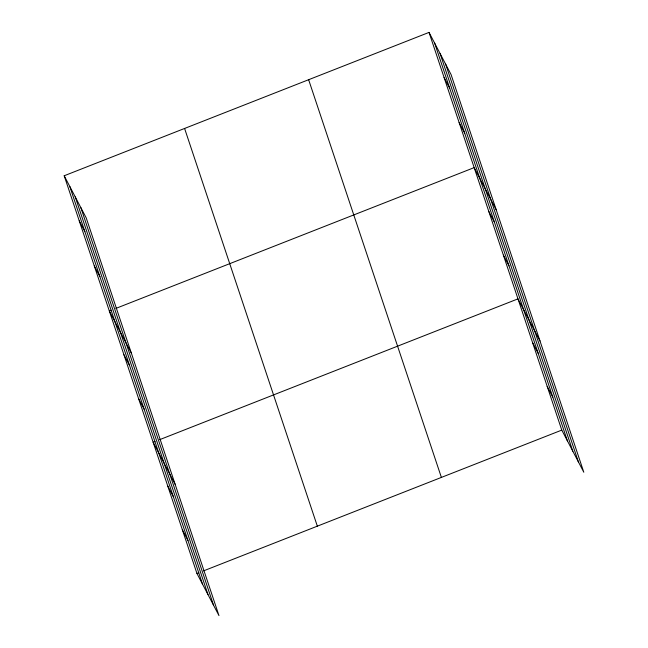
<?xml version="1.0" encoding="UTF-8"?>
<svg xmlns="http://www.w3.org/2000/svg" width="648" height="648" viewBox="0 0 648 648"><rect width="100%" height="100%" fill="white"/><g stroke="black" fill="none" stroke-linecap="round" stroke-linejoin="round"><path stroke-width="0.97" d="M64.193 175.762L86.216 217.898L218.967 615.6L196.943 573.464L64.193 175.762L429.033 32.4L451.057 74.536L583.808 472.238L561.784 430.102L429.033 32.4M111.197 310.246L109.326 310.983L131.358 353.111M115.862 308.416L474.166 167.621L496.19 209.75M155.002 441.49L153.139 442.228L175.163 484.356M159.667 439.66L517.971 298.866L540.003 340.994M196.943 573.464L198.806 572.735M203.48 570.904L561.784 430.102M444.074 77.477L449.688 88.217M459.124 122.545L464.738 133.286M488.77 211.37L494.384 222.11M503.375 255.118L508.988 265.858M532.575 342.606L538.188 353.346M547.179 386.354L552.793 397.094M79.234 220.838L84.856 231.579M94.284 265.907L99.897 276.647M123.93 354.731L129.543 365.472M138.534 398.48L144.148 409.22M167.735 485.976L173.356 496.716M182.339 529.724L187.952 540.464M445.638 64.176L578.389 461.878M440.065 53.501L572.816 451.202M434.646 43.141L567.397 440.843M308.634 79.712L441.385 477.414M184.591 128.45L317.342 526.16M80.806 207.538L213.556 605.24M75.225 196.862L207.976 594.564M69.806 186.503L202.557 584.204"/></g></svg>
